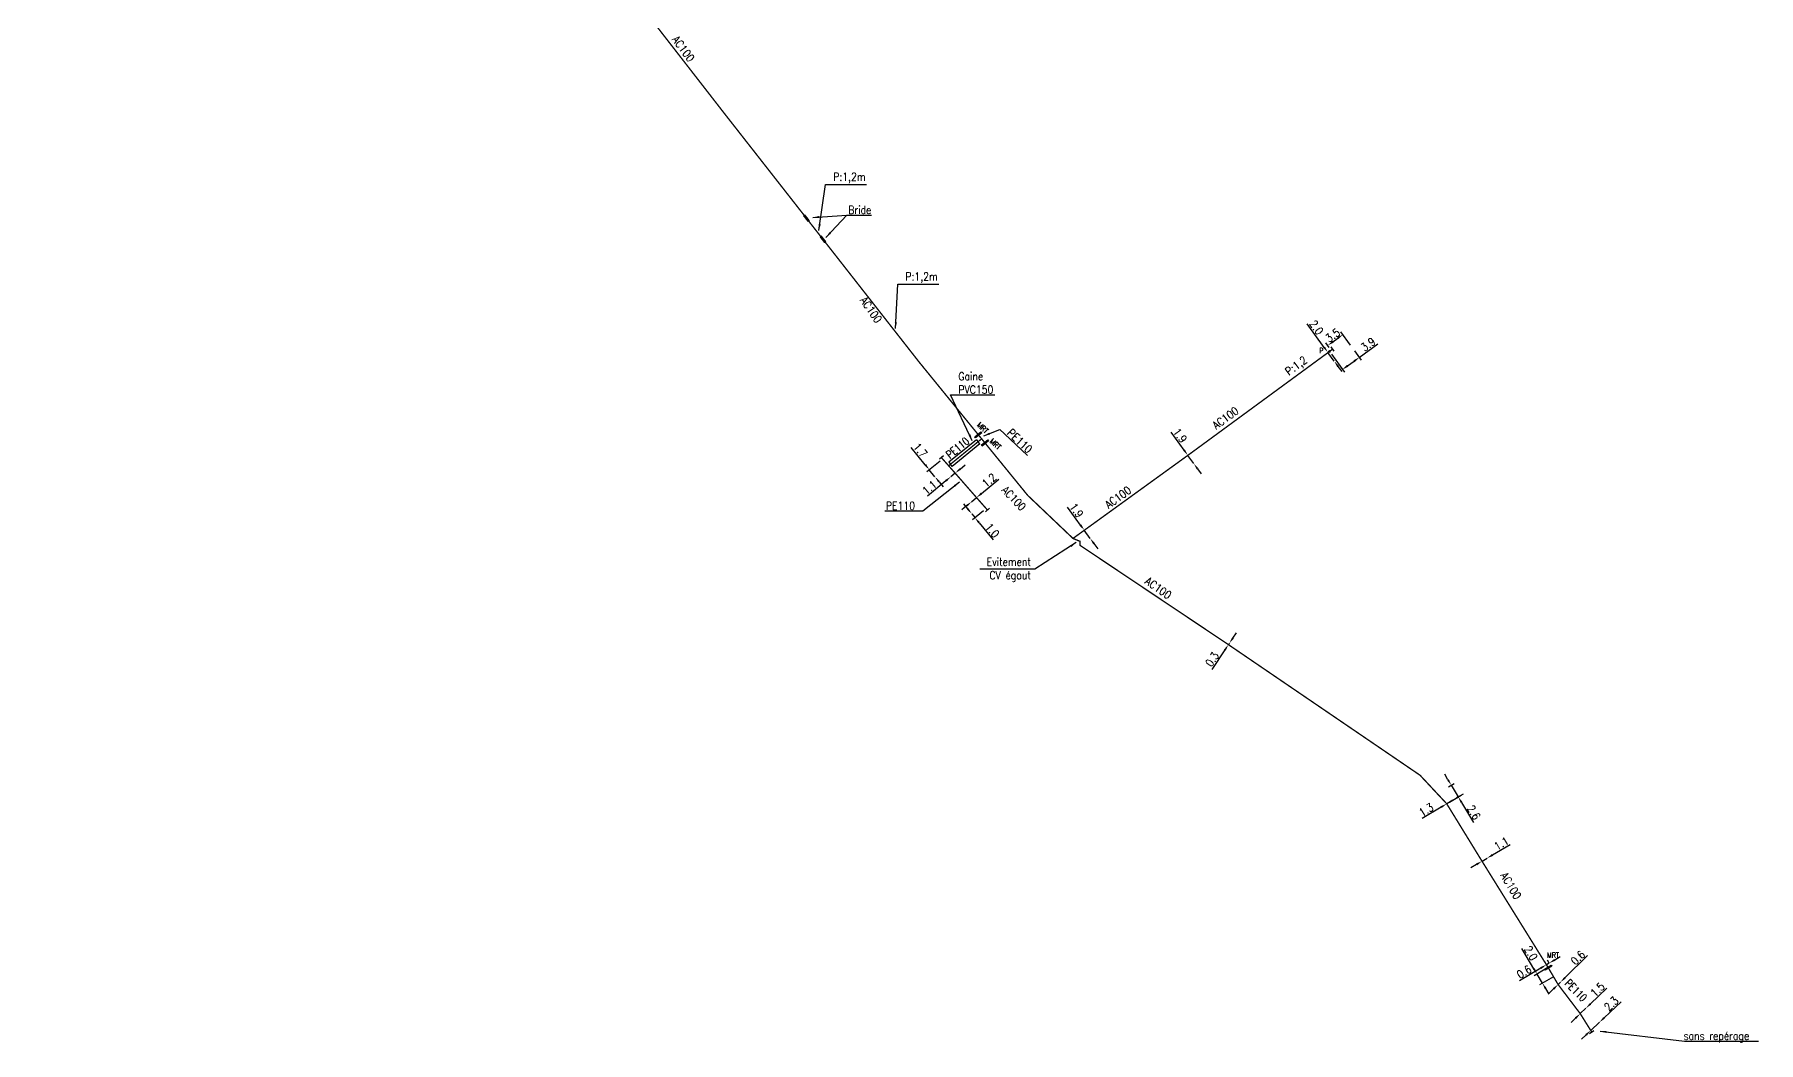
# Model space of a CAD drawing. Header units: millimetres. Extents: x 113999 to 115000, y 123996 to 125006.
# Drawn here: x 114552.2 to 114875.3, y 124520.2 to 124709.2 of the extents above; entities that cross this region are included whole.
import ezdxf
from ezdxf.enums import TextEntityAlignment as Align

# ---------------------------------------------------------------- set-up
doc = ezdxf.new("R2010")
doc.units = ezdxf.units.MM
doc.header["$PDMODE"] = 34
doc.linetypes.add('L_25_AP', pattern=[2000, 1000, 1000])
doc.linetypes.add('L_25_PE', pattern=[2000, 1000, 1000])
doc.layers.get('0').update_dxf_attribs({"linetype": 'CONTINUOUS'})
doc.layers.get('Defpoints').update_dxf_attribs({"linetype": 'CONTINUOUS'})
for name, color, linetype in [('L_150', 1, 'CONTINUOUS'), ('L_300', 7, 'CONTINUOUS'), ('L_340', 7, 'CONTINUOUS'), ('L_400', 7, 'CONTINUOUS')]:
    doc.layers.add(name, color=color, linetype=linetype)
doc.styles.add('G_ROMANS', font='ROMANS.SHX', dxfattribs={"width": 0.75})
doc.styles.get("Standard").update_dxf_attribs({"font": 'romans.shx', "width": 0.85})
doc.dimstyles.get("Standard").update_dxf_attribs({"dimtxt": 1.5, "dimasz": 1.2, "dimexe": 0.625, "dimexo": 0.625, "dimgap": 0.25, "dimtad": 1, "dimdec": 1, "dimzin": 0, "dimdsep": 46, "dimtxsty": 'Standard', "dimcen": -0.5, "dimadec": 0, "dimazin": 0, "dimtfac": 1, "dimtdec": 1, "dimtmove": 0, "dimatfit": 3, "dimfxl": 0, "dimtolj": 1, "dimtzin": 0, "dimarcsym": 0})

# ---------------------------------------------------------------- blocks, each defined once
blk = doc.blocks.new('*D269')
at = {"layer": 'Defpoints', "color": 0, "linetype": 'Continuous', "transparency": 16777216}
for p in [(114837.74, 124531.1), (114838.17, 124531.52), (114838.17, 124531.52)]:
    blk.add_point(p, dxfattribs=at)
at = {"layer": 'L_150', "color": 0, "linetype": 'Continuous', "lineweight": -2, "transparency": 16777216}
for p, q in [((114839.03, 124532.36), (114843.28, 124536.53)), ((114836.88, 124530.26), (114836.02, 124529.42)), ((114837.74, 124531.1), (114838.17, 124531.52))]:
    blk.add_line(p, q, dxfattribs=at)
at = {"layer": 'L_150', "color": 0, "linetype": 'Continuous', "transparency": 16777216}
for points in [[(114838.89, 124532.5), (114839.17, 124532.22), (114838.17, 124531.52)], [(114836.74, 124530.4), (114837.02, 124530.12), (114837.74, 124531.1)]]:
    blk.add_solid(points, dxfattribs=at)
at = {"layer": 'L_150', "color": 0, "linetype": 'Continuous', "transparency": 16777216, "insert": (114841.45, 124536.13), "char_height": 1.5, "attachment_point": 5, "rotation": 44.3917}
blk.add_mtext('\\A1;0.6', dxfattribs=at)
blk = doc.blocks.new('*D270')
at = {"layer": 'Defpoints', "color": 0, "linetype": 'Continuous', "transparency": 16777216}
for p in [(114841.89, 124525.64), (114842.94, 124526.64), (114842.94, 124526.64)]:
    blk.add_point(p, dxfattribs=at)
at = {"layer": 'L_150', "color": 0, "linetype": 'Continuous', "lineweight": -2, "transparency": 16777216}
for p, q in [((114843.81, 124527.47), (114846.9, 124530.44)), ((114841.89, 124525.64), (114842.94, 124526.64)), ((114841.03, 124524.81), (114840.16, 124523.98))]:
    blk.add_line(p, q, dxfattribs=at)
at = {"layer": 'L_150', "color": 0, "linetype": 'Continuous', "transparency": 16777216}
for points in [[(114840.89, 124524.95), (114841.17, 124524.66), (114841.89, 124525.64)], [(114843.67, 124527.62), (114843.95, 124527.33), (114842.94, 124526.64)]]:
    blk.add_solid(points, dxfattribs=at)
at = {"layer": 'L_150', "color": 0, "linetype": 'Continuous', "transparency": 16777216, "insert": (114845.13, 124530.13), "char_height": 1.5, "attachment_point": 5, "rotation": 43.8018}
blk.add_mtext('\\A1;1.5', dxfattribs=at)
blk = doc.blocks.new('*D271')
at = {"layer": 'Defpoints', "color": 0, "linetype": 'Continuous', "transparency": 16777216}
for p in [(114843.86, 124522.49), (114845.5, 124524.03), (114845.5, 124524.03)]:
    blk.add_point(p, dxfattribs=at)
at = {"layer": 'L_340', "color": 0, "linetype": 'Continuous', "lineweight": -2, "transparency": 16777216}
for p, q in [((114846.37, 124524.86), (114849.55, 124527.86)), ((114843.86, 124522.49), (114845.5, 124524.03)), ((114842.99, 124521.66), (114842.12, 124520.84))]:
    blk.add_line(p, q, dxfattribs=at)
at = {"layer": 'L_340', "color": 0, "linetype": 'Continuous', "transparency": 16777216}
for points in [[(114842.85, 124521.81), (114843.13, 124521.52), (114843.86, 124522.49)], [(114846.23, 124525), (114846.51, 124524.71), (114845.5, 124524.03)]]:
    blk.add_solid(points, dxfattribs=at)
at = {"layer": 'L_340', "color": 0, "linetype": 'Continuous', "transparency": 16777216, "insert": (114847.71, 124527.5), "char_height": 1.5, "attachment_point": 5, "rotation": 43.3739}
blk.add_mtext('\\A1;2.3', dxfattribs=at)
blk = doc.blocks.new('*D272')
at = {"layer": 'Defpoints', "color": 0, "linetype": 'Continuous', "transparency": 16777216}
for p in [(114835.88, 124534.27), (114837.39, 124532.89), (114834.8, 124531.36)]:
    blk.add_point(p, dxfattribs=at)
at = {"layer": 'L_340', "color": 0, "linetype": 'Continuous', "lineweight": -2, "transparency": 16777216}
for p, q in [((114833.2, 124534.07), (114830.97, 124537.83)), ((114835.34, 124533.95), (114833.27, 124532.72)), ((114834.8, 124531.36), (114833.81, 124533.04)), ((114836.85, 124532.57), (114834.26, 124531.04)), ((114835.41, 124530.33), (114836.03, 124529.3))]:
    blk.add_line(p, q, dxfattribs=at)
at = {"layer": 'L_340', "color": 0, "linetype": 'Continuous', "transparency": 16777216}
for points in [[(114833.37, 124534.17), (114833.02, 124533.97), (114833.81, 124533.04)], [(114835.59, 124530.43), (114835.24, 124530.23), (114834.8, 124531.36)]]:
    blk.add_solid(points, dxfattribs=at)
at = {"layer": 'L_340', "color": 0, "linetype": 'Continuous', "transparency": 16777216, "insert": (114832.64, 124536.98), "char_height": 1.5, "attachment_point": 5, "rotation": 300.6548}
blk.add_mtext('\\A1;2.0', dxfattribs=at)
blk = doc.blocks.new('*D273')
at = {"layer": 'Defpoints', "color": 0, "linetype": 'Continuous', "transparency": 16777216}
for p in [(114836.08, 124535.11), (114835.88, 124534.27), (114836.4, 124534.57)]:
    blk.add_point(p, dxfattribs=at)
at = {"layer": 'L_340', "color": 0, "linetype": 'Continuous', "lineweight": -2, "transparency": 16777216}
for p, q in [((114835.56, 124534.8), (114835.24, 124535.34)), ((114836.08, 124535.11), (114835.56, 124534.81)), ((114836.08, 124535.11), (114835.76, 124535.65)), ((114837.11, 124535.72), (114838.14, 124536.34)), ((114834.53, 124534.19), (114830.51, 124531.81))]:
    blk.add_line(p, q, dxfattribs=at)
at = {"layer": 'L_340', "color": 0, "linetype": 'Continuous', "transparency": 16777216}
for points in [[(114837.01, 124535.9), (114837.21, 124535.55), (114836.08, 124535.11)], [(114834.42, 124534.37), (114834.63, 124534.02), (114835.56, 124534.81)]]:
    blk.add_solid(points, dxfattribs=at)
at = {"layer": 'L_340', "color": 0, "linetype": 'Continuous', "transparency": 16777216, "insert": (114831.37, 124533.48), "char_height": 1.5, "attachment_point": 5, "rotation": 30.6548}
blk.add_mtext('\\A1;0.6', dxfattribs=at)
blk = doc.blocks.new('*D274')
at = {"layer": 'Defpoints', "color": 0, "linetype": 'Continuous', "transparency": 16777216}
for p in [(114824.42, 124554.77), (114824.42, 124554.77), (114823.48, 124554.21)]:
    blk.add_point(p, dxfattribs=at)
at = {"layer": 'L_150', "color": 0, "linetype": 'Continuous', "lineweight": -2, "transparency": 16777216}
for p, q in [((114823.48, 124554.21), (114824.42, 124554.77)), ((114825.45, 124555.38), (114828.75, 124557.33)), ((114822.44, 124553.6), (114821.41, 124552.99))]:
    blk.add_line(p, q, dxfattribs=at)
at = {"layer": 'L_150', "color": 0, "linetype": 'Continuous', "transparency": 16777216}
for points in [[(114825.35, 124555.56), (114825.56, 124555.21), (114824.42, 124554.77)], [(114822.34, 124553.77), (114822.55, 124553.43), (114823.48, 124554.21)]]:
    blk.add_solid(points, dxfattribs=at)
at = {"layer": 'L_150', "color": 0, "linetype": 'Continuous', "transparency": 16777216, "insert": (114827.11, 124557.53), "char_height": 1.5, "attachment_point": 5, "rotation": 30.6548}
blk.add_mtext('\\A1;1.1', dxfattribs=at)
blk = doc.blocks.new('*D275')
at = {"layer": 'Defpoints', "color": 0, "linetype": 'Continuous', "transparency": 16777216}
for p in [(114775.95, 124594.8), (114776.12, 124595.04), (114776.12, 124595.04)]:
    blk.add_point(p, dxfattribs=at)
at = {"layer": 'L_150', "color": 0, "linetype": 'Continuous', "lineweight": -2, "transparency": 16777216}
for p, q in [((114776.79, 124596.04), (114777.46, 124597.04)), ((114775.28, 124593.8), (114772.84, 124590.17)), ((114776.12, 124595.04), (114775.95, 124594.8))]:
    blk.add_line(p, q, dxfattribs=at)
at = {"layer": 'L_150', "color": 0, "linetype": 'Continuous', "transparency": 16777216}
for points in [[(114775.12, 124593.91), (114775.45, 124593.69), (114775.95, 124594.8)], [(114776.62, 124596.15), (114776.95, 124595.93), (114776.12, 124595.04)]]:
    blk.add_solid(points, dxfattribs=at)
at = {"layer": 'L_150', "color": 0, "linetype": 'Continuous', "transparency": 16777216, "insert": (114772.9, 124592.05), "char_height": 1.5, "attachment_point": 5, "rotation": 56.0631}
blk.add_mtext('\\A1;0.3', dxfattribs=at)
blk = doc.blocks.new('*D276')
at = {"layer": 'Defpoints', "color": 0, "linetype": 'Continuous', "transparency": 16777216}
for p in [(114748.93, 124616.24), (114750.04, 124614.7), (114750.04, 124614.7)]:
    blk.add_point(p, dxfattribs=at)
at = {"layer": 'L_150', "color": 0, "linetype": 'Continuous', "lineweight": -2, "transparency": 16777216}
for p, q in [((114748.22, 124617.21), (114745.8, 124620.56)), ((114750.04, 124614.7), (114748.93, 124616.24)), ((114750.74, 124613.73), (114751.45, 124612.76))]:
    blk.add_line(p, q, dxfattribs=at)
at = {"layer": 'L_150', "color": 0, "linetype": 'Continuous', "transparency": 16777216}
for points in [[(114748.39, 124617.33), (114748.06, 124617.1), (114748.93, 124616.24)], [(114750.91, 124613.85), (114750.58, 124613.61), (114750.04, 124614.7)]]:
    blk.add_solid(points, dxfattribs=at)
at = {"layer": 'L_150', "color": 0, "linetype": 'Continuous', "transparency": 16777216, "insert": (114747.47, 124619.96), "char_height": 1.5, "attachment_point": 5, "rotation": 305.8798}
blk.add_mtext('\\A1;1.9', dxfattribs=at)
blk = doc.blocks.new('*D277')
at = {"layer": 'Defpoints', "color": 0, "linetype": 'Continuous', "transparency": 16777216}
for p in [(114768.34, 124630.28), (114769.45, 124628.74), (114769.45, 124628.74)]:
    blk.add_point(p, dxfattribs=at)
at = {"layer": 'L_150', "color": 0, "linetype": 'Continuous', "lineweight": -2, "transparency": 16777216}
for p, q in [((114767.63, 124631.25), (114765.21, 124634.6)), ((114769.45, 124628.74), (114768.34, 124630.28)), ((114770.15, 124627.77), (114770.86, 124626.8))]:
    blk.add_line(p, q, dxfattribs=at)
at = {"layer": 'L_150', "color": 0, "linetype": 'Continuous', "transparency": 16777216}
for points in [[(114767.79, 124631.37), (114767.47, 124631.14), (114768.34, 124630.28)], [(114770.32, 124627.89), (114769.99, 124627.65), (114769.45, 124628.74)]]:
    blk.add_solid(points, dxfattribs=at)
at = {"layer": 'L_150', "color": 0, "linetype": 'Continuous', "transparency": 16777216, "insert": (114766.88, 124634), "char_height": 1.5, "attachment_point": 5, "rotation": 305.8798}
blk.add_mtext('\\A1;1.9', dxfattribs=at)
blk = doc.blocks.new('*D278')
at = {"layer": 'Defpoints', "color": 0, "linetype": 'Continuous', "transparency": 16777216}
for p in [(114794.61, 124649.54), (114795.78, 124647.92), (114795.78, 124647.92)]:
    blk.add_point(p, dxfattribs=at)
at = {"layer": 'L_150', "color": 0, "linetype": 'Continuous', "lineweight": -2, "transparency": 16777216}
for p, q in [((114793.9, 124650.52), (114790.71, 124654.95)), ((114795.78, 124647.92), (114794.61, 124649.54)), ((114796.48, 124646.95), (114797.18, 124645.98))]:
    blk.add_line(p, q, dxfattribs=at)
at = {"layer": 'L_150', "color": 0, "linetype": 'Continuous', "transparency": 16777216}
for points in [[(114794.07, 124650.63), (114793.74, 124650.4), (114794.61, 124649.54)], [(114796.64, 124647.07), (114796.32, 124646.83), (114795.78, 124647.92)]]:
    blk.add_solid(points, dxfattribs=at)
at = {"layer": 'L_150', "color": 0, "linetype": 'Continuous', "transparency": 16777216, "insert": (114792.44, 124654.25), "char_height": 1.5, "attachment_point": 5, "rotation": 305.8056}
blk.add_mtext('\\A1;2.0', dxfattribs=at)
blk = doc.blocks.new('*D279')
at = {"layer": 'Defpoints', "color": 0, "linetype": 'Continuous', "transparency": 16777216}
for p in [(114797.41, 124652.92), (114795.21, 124649.99), (114799.22, 124650.41)]:
    blk.add_point(p, dxfattribs=at)
at = {"layer": 'L_340', "color": 0, "linetype": 'Continuous', "lineweight": -2, "transparency": 16777216}
for p, q in [((114794.84, 124650.49), (114794.2, 124651.38)), ((114795.54, 124651.57), (114796.43, 124652.22)), ((114798.85, 124650.91), (114797.04, 124653.43))]:
    blk.add_line(p, q, dxfattribs=at)
at = {"layer": 'L_340', "color": 0, "linetype": 'Continuous', "transparency": 16777216}
for points in [[(114795.42, 124651.74), (114795.66, 124651.41), (114794.57, 124650.87)], [(114796.32, 124652.38), (114796.55, 124652.06), (114797.41, 124652.92)]]:
    blk.add_solid(points, dxfattribs=at)
at = {"layer": 'L_340', "color": 0, "linetype": 'Continuous', "transparency": 16777216, "insert": (114795.5, 124652.78), "char_height": 1.5, "attachment_point": 5, "rotation": 35.807}
blk.add_mtext('\\A1;3.5', dxfattribs=at)
blk = doc.blocks.new('*D280')
at = {"layer": 'Defpoints', "color": 0, "linetype": 'Continuous', "transparency": 16777216}
for p in [(114794.88, 124649.75), (114799.22, 124650.41), (114800.48, 124648.65)]:
    blk.add_point(p, dxfattribs=at)
at = {"layer": 'L_300', "color": 0, "linetype": 'Continuous', "lineweight": -2, "transparency": 16777216}
for p, q in [((114795.25, 124649.24), (114797.69, 124645.86)), ((114799.58, 124649.9), (114800.85, 124648.15)), ((114800.48, 124648.65), (114803.98, 124651.18)), ((114798.29, 124647.07), (114799.51, 124647.95))]:
    blk.add_line(p, q, dxfattribs=at)
at = {"layer": 'L_300', "color": 0, "linetype": 'Continuous', "transparency": 16777216}
for points in [[(114799.39, 124648.11), (114799.63, 124647.79), (114800.48, 124648.65)], [(114798.18, 124647.24), (114798.41, 124646.91), (114797.32, 124646.37)]]:
    blk.add_solid(points, dxfattribs=at)
at = {"layer": 'L_300', "color": 0, "linetype": 'Continuous', "transparency": 16777216, "insert": (114802.13, 124651.08), "char_height": 1.5, "attachment_point": 5, "rotation": 35.807}
blk.add_mtext('\\A1;3.9', dxfattribs=at)
blk = doc.blocks.new('*D285')
at = {"layer": 'Defpoints', "color": 0, "linetype": 'Continuous', "transparency": 16777216}
for p in [(114723.92, 124626.28), (114723.92, 124626.28), (114724.72, 124626.95)]:
    blk.add_point(p, dxfattribs=at)
at = {"layer": 'L_150', "color": 0, "linetype": 'Continuous', "lineweight": -2, "transparency": 16777216}
for p, q in [((114722.99, 124625.51), (114719.53, 124622.64)), ((114724.72, 124626.95), (114723.92, 124626.28)), ((114725.65, 124627.72), (114726.57, 124628.48))]:
    blk.add_line(p, q, dxfattribs=at)
at = {"layer": 'L_150', "color": 0, "linetype": 'Continuous', "transparency": 16777216}
for points in [[(114722.87, 124625.67), (114723.12, 124625.36), (114723.92, 124626.28)], [(114725.52, 124627.87), (114725.78, 124627.56), (114724.72, 124626.95)]]:
    blk.add_solid(points, dxfattribs=at)
at = {"layer": 'L_150', "color": 0, "linetype": 'Continuous', "transparency": 16777216, "insert": (114719.9, 124624.25), "char_height": 1.5, "attachment_point": 5, "rotation": 39.6694}
blk.add_mtext('\\A1;1.1', dxfattribs=at)
blk = doc.blocks.new('*D286')
at = {"layer": 'Defpoints', "color": 0, "linetype": 'Continuous', "transparency": 16777216}
for p in [(114728.73, 124622.36), (114727.81, 124621.59), (114727.81, 124621.59)]:
    blk.add_point(p, dxfattribs=at)
at = {"layer": 'L_150', "color": 0, "linetype": 'Continuous', "lineweight": -2, "transparency": 16777216}
for p, q in [((114729.65, 124623.12), (114732.88, 124625.8)), ((114727.81, 124621.59), (114728.73, 124622.36)), ((114726.88, 124620.82), (114725.96, 124620.06))]:
    blk.add_line(p, q, dxfattribs=at)
at = {"layer": 'L_150', "color": 0, "linetype": 'Continuous', "transparency": 16777216}
for points in [[(114729.53, 124623.28), (114729.78, 124622.97), (114728.73, 124622.36)], [(114726.76, 124620.98), (114727.01, 124620.67), (114727.81, 124621.59)]]:
    blk.add_solid(points, dxfattribs=at)
at = {"layer": 'L_150', "color": 0, "linetype": 'Continuous', "transparency": 16777216, "insert": (114731.09, 124625.61), "char_height": 1.5, "attachment_point": 5, "rotation": 39.6694}
blk.add_mtext('\\A1;1.2', dxfattribs=at)
blk = doc.blocks.new('*D287')
at = {"layer": 'Defpoints', "color": 0, "linetype": 'Continuous', "transparency": 16777216}
for p in [(114727.84, 124619.32), (114727.84, 124619.32), (114730.54, 124620.31)]:
    blk.add_point(p, dxfattribs=at)
at = {"layer": 'L_340', "color": 0, "linetype": 'Continuous', "lineweight": -2, "transparency": 16777216}
for p, q in [((114727.08, 124620.24), (114726.32, 124621.17)), ((114727.84, 124619.32), (114728.45, 124618.58)), ((114730.06, 124619.91), (114727.96, 124618.19)), ((114729.21, 124617.66), (114731.87, 124614.43))]:
    blk.add_line(p, q, dxfattribs=at)
at = {"layer": 'L_340', "color": 0, "linetype": 'Continuous', "transparency": 16777216}
for points in [[(114727.23, 124620.37), (114726.92, 124620.12), (114727.84, 124619.32)], [(114729.36, 124617.79), (114729.05, 124617.53), (114728.45, 124618.58)]]:
    blk.add_solid(points, dxfattribs=at)
at = {"layer": 'L_340', "color": 0, "linetype": 'Continuous', "transparency": 16777216, "insert": (114731.69, 124616.21), "char_height": 1.5, "attachment_point": 5, "rotation": 309.4868}
blk.add_mtext('\\A1;1.0', dxfattribs=at)
blk = doc.blocks.new('*D288')
at = {"layer": 'Defpoints', "color": 0, "linetype": 'Continuous', "transparency": 16777216}
for p in [(114722.37, 124629.61), (114720.94, 124626.26), (114720.94, 124626.26)]:
    blk.add_point(p, dxfattribs=at)
at = {"layer": 'L_340', "color": 0, "linetype": 'Continuous', "lineweight": -2, "transparency": 16777216}
for p, q in [((114719.12, 124628.52), (114716.49, 124631.78)), ((114721.89, 124629.21), (114719.39, 124627.19)), ((114720.94, 124626.26), (114719.87, 124627.59)), ((114721.7, 124625.33), (114722.45, 124624.4))]:
    blk.add_line(p, q, dxfattribs=at)
at = {"layer": 'L_340', "color": 0, "linetype": 'Continuous', "transparency": 16777216}
for points in [[(114719.28, 124628.65), (114718.96, 124628.4), (114719.87, 124627.59)], [(114721.85, 124625.46), (114721.54, 124625.21), (114720.94, 124626.26)]]:
    blk.add_solid(points, dxfattribs=at)
at = {"layer": 'L_340', "color": 0, "linetype": 'Continuous', "transparency": 16777216, "insert": (114718.21, 124631.25), "char_height": 1.5, "attachment_point": 5, "rotation": 308.9239}
blk.add_mtext('\\A1;1.7', dxfattribs=at)
blk = doc.blocks.new('L_340_17')
at = {"linetype": 'Continuous'}
blk.add_hatch(color=0, dxfattribs=at).paths.add_polyline_path([(0.125, 0.75), (-0.125, 0.75), (-0.125, -0.75), (0.125, -0.75)])
at = {"color": 0, "linetype": 'Continuous'}
blk.add_lwpolyline([(-0.125, 0.75), (0.125, 0.75), (0.125, -0.75), (-0.125, -0.75)], close=True, dxfattribs=at)
at = {"color": 0, "linetype": 'Continuous', "width": 0.75}
for tag, height, flags, p in [('MRT', 1.5, 8, (0, 3)), ('DEF_LEG', 1.2, 3, (0, -5)), ('DEF_COUP', 1.2, 3, (0, -7.5)), ('DEF_TYPE', 1.2, 3, (0, -10))]:
    blk.add_attdef(tag, text='', height=height, dxfattribs=dict(at, flags=flags)).set_placement(p, align=Align.MIDDLE)
blk = doc.blocks.new('L_340_07')
at = {"color": 0, "linetype": 'Continuous', "const_width": 0.25, "flags": 128}
blk.add_lwpolyline([(0, 0), (0.35, 0)], dxfattribs=at)
at = {"color": 0, "linetype": 'Continuous', "flags": 128}
blk.add_lwpolyline([(0.35, -0.5), (0.35, 0.5)], dxfattribs=at)
at = {"color": 0, "linetype": 'Continuous', "width": 0.75, "flags": 3}
for tag, p in [('DEF_LEG', (0.72, -3.47)), ('DEF_COUP', (0.72, -5.97)), ('DEF_TYPE', (0.72, -8.47))]:
    blk.add_attdef(tag, text='', height=1.2, dxfattribs=at).set_placement(p, align=Align.MIDDLE)
blk = doc.blocks.new('L_340_02')
at = {"color": 0, "linetype": 'Continuous'}
blk.add_solid([(-0.75, 0.5), (0.75, 0.5), (-0.75, 0), (0.75, 0)], dxfattribs=at)
at = {"color": 0, "linetype": 'Continuous', "width": 0.75, "flags": 3}
for tag, p in [('DEF_COUP', (0, -7)), ('DEF_LEG', (0, -4.5)), ('DEF_TYPE', (0, -9.5))]:
    blk.add_attdef(tag, text='', height=1.2, dxfattribs=at).set_placement(p, align=Align.MIDDLE)
blk = doc.blocks.new('*D395')
at = {"layer": 'Defpoints', "color": 0, "linetype": 'Continuous', "transparency": 16777216}
for p in [(114816.87, 124564.97), (114817.98, 124565.64), (114817.98, 124565.64)]:
    blk.add_point(p, dxfattribs=at)
at = {"layer": 'L_150', "color": 0, "linetype": 'Continuous', "lineweight": -2, "transparency": 16777216}
for p, q in [((114815.84, 124564.36), (114812.24, 124562.21)), ((114817.98, 124565.64), (114816.87, 124564.97)), ((114819.01, 124566.26), (114820.04, 124566.87))]:
    blk.add_line(p, q, dxfattribs=at)
at = {"layer": 'L_150', "color": 0, "linetype": 'Continuous', "transparency": 16777216}
for points in [[(114815.73, 124564.53), (114815.94, 124564.19), (114816.87, 124564.97)], [(114818.91, 124566.43), (114819.11, 124566.08), (114817.98, 124565.64)]]:
    blk.add_solid(points, dxfattribs=at)
at = {"layer": 'L_150', "color": 0, "linetype": 'Continuous', "transparency": 16777216, "insert": (114813.01, 124563.83), "char_height": 1.5, "attachment_point": 5, "rotation": 30.8645}
blk.add_mtext('\\A1;1.3', dxfattribs=at)
blk = doc.blocks.new('*D396')
at = {"layer": 'Defpoints', "color": 0, "linetype": 'Continuous', "ltscale": 0.5, "transparency": 16777216}
for p in [(114816.68, 124567.83), (114817.72, 124568.45), (114816.87, 124564.97)]:
    blk.add_point(p, dxfattribs=at)
at = {"layer": 'L_150', "color": 0, "linetype": 'Continuous', "lineweight": -2, "ltscale": 0.5, "transparency": 16777216}
for p, q in [((114817.1, 124569.48), (114816.49, 124570.51)), ((114817.22, 124568.15), (114818.25, 124568.77)), ((114817.72, 124568.45), (114819.03, 124566.26)), ((114817.4, 124565.29), (114819.56, 124566.58)), ((114819.64, 124565.23), (114821.88, 124561.48))]:
    blk.add_line(p, q, dxfattribs=at)
at = {"layer": 'L_150', "color": 0, "linetype": 'Continuous', "ltscale": 0.5, "transparency": 16777216}
for points in [[(114817.27, 124569.58), (114816.93, 124569.38), (114817.72, 124568.45)], [(114819.81, 124565.34), (114819.47, 124565.13), (114819.03, 124566.26)]]:
    blk.add_solid(points, dxfattribs=at)
at = {"layer": 'L_150', "color": 0, "linetype": 'Continuous', "ltscale": 0.5, "transparency": 16777216, "insert": (114821.93, 124563.35), "char_height": 1.5, "attachment_point": 5, "rotation": 300.8645}
blk.add_mtext('\\A1;2.6', dxfattribs=at)
blk = doc.blocks.new('L_300_12')
at = {"color": 0, "linetype": 'Continuous', "const_width": 0.248, "flags": 128}
blk.add_lwpolyline([(-0.13, 0, 1), (0.13, 0, 1)], format="xyb", close=True, dxfattribs=at)
at = {"linetype": 'Continuous', "style": 'G_ROMANS', "width": 0.75}
blk.add_attdef('P', text='', height=1, dxfattribs=at).set_placement((0, 1.33), align=Align.MIDDLE_CENTER)
at = {"color": 0, "linetype": 'Continuous', "width": 0.75, "flags": 3}
for tag, p in [('DEF_LEG', (0, -5)), ('DEF_COUP', (0, -7.5)), ('DEF_TYPE', (0, -10))]:
    blk.add_attdef(tag, text='', height=1.2, dxfattribs=at).set_placement(p, align=Align.MIDDLE)

msp = doc.modelspace()

# ---------------------------------------------------------------- linework, layer by layer
at = {"layer": 'L_150', "linetype": 'L_25_AP', "ltscale": 0.5, "const_width": 0.25}
for points in [[(114729.06, 124634.15), (114717.95, 124647.79), (114681.61, 124694.18), (114668.17, 124711.48), (114647.94, 124736.57), (114635.07, 124752.53), (114626.77, 124763.76), (114621.75, 124768.62), (114615.65, 124772.16), (114543.38, 124813.45), (114534.35, 124817.93), (114534.35, 124817.93), (114533.7, 124818.73), (114531.03, 124822.07)], [(114795.21, 124649.99), (114794.61, 124649.54), (114768.34, 124630.28), (114748.93, 124616.24), (114746.81, 124614.71)], [(114835.88, 124534.27), (114823.48, 124554.21), (114816.87, 124564.97), (114811.87, 124570.32), (114775.95, 124594.8), (114748.11, 124613.43), (114748.11, 124614.17), (114746.81, 124614.71), (114738.33, 124622.77), (114730.32, 124632.6)]]:
    msp.add_lwpolyline(points, dxfattribs=at)
at = {"layer": 'L_150', "linetype": 'L_25_PE', "const_width": 0.25, "flags": 128}
for points in [[(114723.5, 124628.33), (114729.69, 124633.38)], [(114729.06, 124634.15), (114729.69, 124633.38), (114730.32, 124632.6)], [(114730.54, 124620.31), (114728.73, 124622.36), (114724.72, 124626.95), (114723.5, 124628.33), (114722.37, 124629.61)], [(114843.86, 124522.49), (114841.89, 124525.64), (114837.74, 124531.1), (114835.88, 124534.27)]]:
    msp.add_lwpolyline(points, dxfattribs=at)
at = {"layer": 'L_400', "color": 7, "linetype": 'CONTINUOUS'}
for p, q in [((114728.7, 124633.21), (114723.52, 124629)), ((114729.33, 124632.44), (114724.15, 124628.22)), ((114728.7, 124633.21), (114729.01, 124632.82)), ((114729.33, 124632.44), (114729.01, 124632.82)), ((114723.52, 124629), (114723.84, 124628.61)), ((114724.15, 124628.22), (114723.84, 124628.61))]:
    msp.add_line(p, q, dxfattribs=at)

# ---------------------------------------------------------------- block references
at = {"layer": 'L_300', "ltscale": 0.5}
ref = msp.add_blockref('L_300_12', (114794.88, 124649.75), dxfattribs=at)
ref.add_attrib('P', 'P', dxfattribs={"layer": '0', "linetype": 'Continuous', "ltscale": 0.5, "height": 1, "style": 'G_ROMANS', "width": 0.75}).set_placement((114793.36, 124649.92), align=Align.MIDDLE_CENTER)
at = {"layer": 'L_340'}
for name, p, rotation in [('L_340_02', (114696.64, 124674.59), 308.073177723128), ('L_340_02', (114699.74, 124670.63), 308.0731777227999), ('L_340_07', (114795.21, 124649.99), 36.25307803883477), ('L_340_07', (114722.37, 124629.61), 131.5490486818871), ('L_340_07', (114730.54, 124620.31), 311.5490486821421), ('L_340_07', (114843.86, 124522.49), 303.4731082548476)]:
    msp.add_blockref(name, p, dxfattribs=dict(at, rotation=rotation))
ref = msp.add_blockref('L_340_17', (114729.06, 124634.15), dxfattribs=dict(at, rotation=309.1656764494808))
ref.add_attrib('MRT', 'MRT', dxfattribs={"layer": '0', "color": 0, "linetype": 'Continuous', "height": 1, "rotation": 316.7919, "width": 0.75, "flags": 8}).set_placement((114729.91, 124635.43), align=Align.MIDDLE)
ref = msp.add_blockref('L_340_17', (114730.32, 124632.6), dxfattribs=dict(at, rotation=309.1656764490829))
ref.add_attrib('MRT', 'MRT', dxfattribs={"layer": '0', "color": 0, "linetype": 'Continuous', "height": 1, "rotation": 316.7919, "width": 0.75, "flags": 8}).set_placement((114732.27, 124632.39), align=Align.MIDDLE)
ref = msp.add_blockref('L_340_17', (114835.88, 124534.27), dxfattribs=dict(at, rotation=300.4323040125102))
ref.add_attrib('MRT', 'MRT', dxfattribs={"layer": '0', "color": 0, "linetype": 'Continuous', "height": 1, "width": 0.75, "flags": 8}).set_placement((114836.8, 124536.62), align=Align.MIDDLE)

# ---------------------------------------------------------------- texts
at = {"layer": 'L_150', "linetype": 'Continuous'}
for s, rotation, width, p in [('AC100', 306.4893, 0.85, (114671.56, 124708.21)), ('AC100', 304.7208, 0.85, (114706.8, 124659.35)), ('P:1,2', 36.2531, 0.85, (114787.29, 124645.19)), ('AC100', 36.2531, 0.85, (114773.66, 124635.07)), ('PE110', 39.1657, 0.75, (114723.79, 124629.6)), ('AC100', 314.0266, 0.85, (114733.3, 124623.64)), ('AC100', 35.8798, 0.85, (114753.5, 124620.22)), ('AC100', 324.9025, 0.85, (114760.15, 124606.35)), ('AC100', 300.8272, 0.85, (114826.87, 124551.55)), ('PE110', 314.3917, 0.75, (114838.85, 124531.2))]:
    msp.add_text(s, height=1.5, rotation=rotation, dxfattribs=dict(at, width=width)).set_placement(p)
at = {"layer": 'L_150', "linetype": 'Continuous', "char_height": 1.5}
for s, insert, attachment_point in [('P:1,2m', (114701.87, 124681.3), 7), ('P:1,2m', (114715.4, 124662.6), 7), ('PE110', (114717.21, 124620.09), 9)]:
    msp.add_mtext(s, dxfattribs=dict(at, insert=insert, attachment_point=attachment_point))
at = {"layer": 'L_150', "linetype": 'Continuous', "insert": (114734.34, 124634.31), "char_height": 1.5, "attachment_point": 7, "rotation": 316.7919}
msp.add_mtext('PE110', dxfattribs=at)
at = {"layer": 'L_150', "linetype": 'Continuous', "ltscale": 0.5, "insert": (114738.92, 124606.56), "char_height": 1.5, "attachment_point": 9}
msp.add_mtext('\\A1;Evitement \\PCV égout', dxfattribs=at)
at = {"layer": 'L_340', "linetype": 'Continuous', "char_height": 1.5}
for s, insert, attachment_point in [('Bride', (114704.7, 124675.53), 7), ('\\A1;sans repérage', (114861.27, 124522.23), 1)]:
    msp.add_mtext(s, dxfattribs=dict(at, insert=insert, attachment_point=attachment_point))
at = {"layer": 'L_400', "linetype": 'Continuous', "insert": (114725.33, 124641.85), "char_height": 1.5, "attachment_point": 7}
msp.add_mtext('Gaine\\PPVC150', dxfattribs=at)

# ---------------------------------------------------------------- dimensions: what is measured, and where the dimension line sits
at = {"layer": 'L_150', "linetype": 'Continuous'}
for base, p1, p2, angle, picture, middle in [((114795.78, 124647.92), (114794.61, 124649.54), (114795.78, 124647.92), 125.8056, '*D278', (114791.63, 124653.67)), ((114769.45, 124628.74), (114768.34, 124630.28), (114769.45, 124628.74), 125.8798, '*D277', (114766.07, 124633.41)), ((114723.92, 124626.28), (114724.72, 124626.95), (114723.92, 124626.28), 39.6694, '*D285', (114720.54, 124623.48)), ((114727.81, 124621.59), (114728.73, 124622.36), (114727.81, 124621.59), 39.6694, '*D286', (114731.73, 124624.84)), ((114750.04, 124614.7), (114748.93, 124616.24), (114750.04, 124614.7), 125.8798, '*D276', (114746.66, 124619.37)), ((114776.12, 124595.04), (114775.95, 124594.8), (114776.12, 124595.04), 236.0631, '*D275', (114773.73, 124591.49)), ((114838.17, 124531.52), (114837.74, 124531.1), (114838.17, 124531.52), 224.3917, '*D269', (114842.15, 124535.42))]:
    dim = msp.add_linear_dim(base=base, p1=p1, p2=p2, angle=angle, dimstyle='Standard', dxfattribs=at)
    dim.commit()
    dim.dimension.update_dxf_attribs({"geometry": picture, "text_midpoint": middle, "dimtype": 160})
at = {"layer": 'L_150', "linetype": 'Continuous', "ltscale": 0.5}
dim = msp.add_linear_dim(base=(114817.7169, 124568.4521), p1=(114816.8656, 124564.9726), p2=(114816.6813, 124567.8332), angle=300.8645, dimstyle='Standard', dxfattribs=at)
dim.commit()
dim.dimension.update_dxf_attribs({"geometry": '*D396', "text_midpoint": (114821.0698, 124562.842), "dimtype": 160})
at = {"layer": 'L_150', "linetype": 'Continuous'}
for base, p1, p2, angle, override, picture, middle in [((114817.98, 124565.64), (114816.87, 124564.97), (114817.98, 124565.64), 210.8645, {"dimatfit": 0}, '*D395', (114813.52, 124562.97)), ((114824.42, 124554.77), (114823.48, 124554.21), (114824.42, 124554.77), 210.6548, {"dimscale": 1, "dimlfac": 1, "dimlunit": 2}, '*D274', (114827.62, 124556.67)), ((114842.94, 124526.64), (114841.89, 124525.64), (114842.94, 124526.64), 223.8018, {"dimscale": 1, "dimlfac": 1, "dimlunit": 2}, '*D270', (114845.82, 124529.41))]:
    dim = msp.add_linear_dim(base=base, p1=p1, p2=p2, angle=angle, dimstyle='Standard', override=override, dxfattribs=at)
    dim.commit()
    dim.dimension.update_dxf_attribs({"geometry": picture, "text_midpoint": middle, "dimtype": 160})
at = {"layer": 'L_300', "linetype": 'Continuous'}
dim = msp.add_linear_dim(base=(114800.48, 124648.65), p1=(114794.88, 124649.75), p2=(114799.22, 124650.41), angle=215.807, dimstyle='Standard', dxfattribs=at)
dim.commit()
dim.dimension.update_dxf_attribs({"geometry": '*D280', "text_midpoint": (114802.72, 124650.27), "dimtype": 160})
at = {"layer": 'L_340', "linetype": 'Continuous'}
for base, p1, p2, angle, picture, middle in [((114797.41, 124652.92), (114795.21, 124649.99), (114799.22, 124650.41), 215.807, '*D279', (114796.09, 124651.97)), ((114720.94, 124626.26), (114722.37, 124629.61), (114720.94, 124626.26), 128.9239, '*D288', (114717.43, 124630.62)), ((114727.84, 124619.32), (114730.54, 124620.31), (114727.84, 124619.32), 309.4868, '*D287', (114730.92, 124615.58)), ((114834.8017, 124531.3598), (114835.8792, 124534.2652), (114837.3896, 124532.8936), 120.6548, '*D272', (114831.7753, 124536.466)), ((114836.08, 124535.11), (114835.88, 124534.27), (114836.4, 124534.57), 210.6548, '*D273', (114831.87, 124532.62))]:
    dim = msp.add_linear_dim(base=base, p1=p1, p2=p2, angle=angle, dimstyle='Standard', dxfattribs=at)
    dim.commit()
    dim.dimension.update_dxf_attribs({"geometry": picture, "text_midpoint": middle, "dimtype": 160})
dim = msp.add_linear_dim(base=(114845.5, 124524.03), p1=(114843.86, 124522.49), p2=(114845.5, 124524.03), angle=223.3739, dimstyle='Standard', override={"dimscale": 1, "dimlfac": 1, "dimlunit": 2}, dxfattribs=at)
dim.commit()
dim.dimension.update_dxf_attribs({"geometry": '*D271', "text_midpoint": (114848.39, 124526.77), "dimtype": 160})

# ---------------------------------------------------------------- leaders
at = {"layer": 'L_150', "linetype": 'Continuous', "annotation_type": 0, "has_hookline": 1}
for points, hookline_direction, text_width in [([(114699.18, 124672.44), (114700.42, 124681.05), (114701.62, 124681.05)], 0, 6.25), ([(114713.55, 124654.03), (114713.95, 124662.35), (114715.15, 124662.35)], 0, 6.25), ([(114725.54, 124625.28), (114718.66, 124619.84), (114717.46, 124619.84)], 1, 5.65)]:
    msp.add_leader(points, dimstyle='Standard', dxfattribs=dict(at, hookline_direction=hookline_direction, text_width=text_width))
at = {"layer": 'L_150', "linetype": 'Continuous', "annotation_type": 0, "has_hookline": 1, "hookline_direction": 0, "text_width": 5.65, "horizontal_direction": (0.728872, -0.68465, 0)}
msp.add_leader([(114730.08, 124633.92), (114733.11, 124635.12), (114733.98, 124634.29)], dimstyle='Standard', dxfattribs=at)
at = {"layer": 'L_150', "linetype": 'Continuous', "ltscale": 0.5, "annotation_type": 0, "has_hookline": 1, "hookline_direction": 1, "text_width": 8.86}
msp.add_leader([(114747.41, 124613.92), (114739.69, 124608.96), (114738.49, 124608.96)], dimstyle='Standard', override={"dimgap": 0.25, "dimtad": 1}, dxfattribs=at)
at = {"layer": 'L_340', "linetype": 'Continuous', "annotation_type": 0, "has_hookline": 1, "hookline_direction": 0, "text_width": 4.37}
msp.add_leader([(114698.06, 124674.88), (114704.45, 124675.28)], dimstyle='Standard', dxfattribs=at)
at = {"layer": 'L_340', "linetype": 'Continuous'}
msp.add_leader([(114700.5, 124671.13), (114704.45, 124675.28)], dimstyle='Standard', dxfattribs=at)
at = {"layer": 'L_340', "linetype": 'Continuous', "annotation_type": 0, "has_hookline": 1, "hookline_direction": 0, "text_width": 13.6}
msp.add_leader([(114845.61, 124522.36), (114861.46, 124520.49)], dimstyle='Standard', override={"dimgap": 0.25, "dimtad": 1}, dxfattribs=at)
at = {"layer": 'L_400', "linetype": 'Continuous', "annotation_type": 0, "has_hookline": 1, "hookline_direction": 0, "text_width": 6.86}
msp.add_leader([(114727.94, 124633.03), (114723.88, 124641.6), (114725.08, 124641.6)], dimstyle='Standard', dxfattribs=at)

doc.saveas('drawing.dxf')
